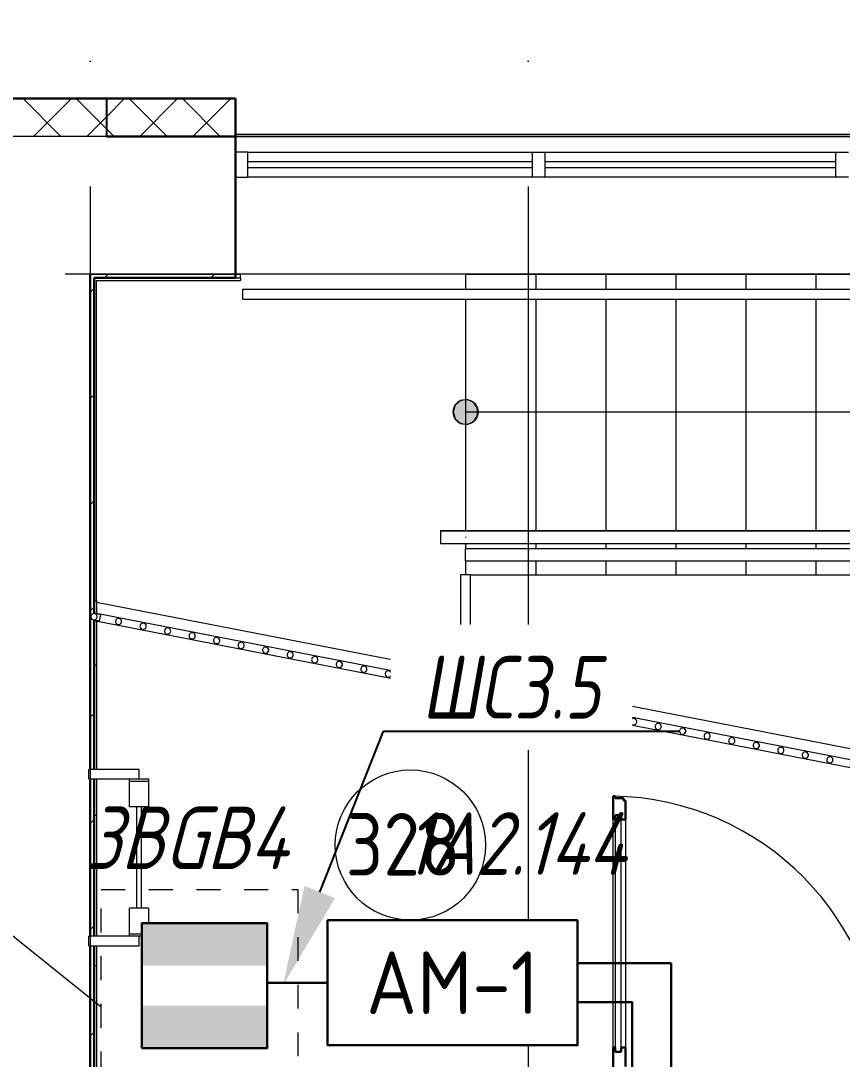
# Model space of a CAD drawing. Header units: millimetres. Extents: x -259793 to 1187961, y -549744 to 43070.
# Drawn here: x 274618 to 277901, y 26102 to 30249 of the extents above; entities that cross this region are included whole.
import ezdxf
from ezdxf import colors
from ezdxf.entities.mleader import LeaderData, LeaderLine
from ezdxf.enums import TextEntityAlignment as Align
from ezdxf.math import Vec2, Vec3

# ---------------------------------------------------------------- set-up
doc = ezdxf.new("R2010")
doc.units = ezdxf.units.MM
doc.linetypes.add('ADSK_Линия сетки', pattern=[25, 20, -2.5, 0, -2.5])
doc.linetypes.add('Штрих', pattern=[6.35, 3.175, -3.175])
for name, color, linetype, lineweight in [('RC-Выноски', 7, 'Continuous', 0), ('RC-Извещатели_охранные', 5, 'Continuous', 30), ('RC-Линии_связи-Адресные', 5, 'Continuous', 30), ('RC-Прочее_оборудование', 5, 'Continuous', 30), ('Витраж', 7, 'Continuous', 9), ('Двери', 252, 'Continuous', 9), ('Лестницы', 252, 'Continuous', 9), ('лс', 5, 'Continuous', 30), ('Марки помещений', 252, 'Continuous', 20), ('Оборудование', 8, 'Continuous', 18), ('Ограждение', 252, 'Continuous', 9), ('Оси', 252, 'Continuous', 9), ('Панели витража', 252, 'Continuous', 9), ('Перекрытие', 252, 'Continuous', 18), ('Стены внутренние', 7, 'Continuous', 18), ('Стены наружные', 7, 'Continuous', 18), ('Стены штриховка', 7, 'Continuous', 9), ('Стрелки вверх', 7, 'Continuous', 18)]:
    doc.layers.add(name, color=color, linetype=linetype, lineweight=lineweight)
doc.layers.add('RC-Позиционные_обозначения', color=7, linetype='Continuous')
doc.layers.add('Двери открывание', color=7, linetype='Continuous', lineweight=9, true_color=0xc0c0c0)
doc.styles.add('GOST Common_2', font='', dxfattribs={"width": 0.9, "height": 250})
doc.styles.add('ISOCPEUR', font='isocpeur.ttf', dxfattribs={"width": 0.9, "height": 350})
doc.styles.add('RubezhCAD', font='', dxfattribs={"oblique": 10})
doc.styles.get("Standard").update_dxf_attribs({"font": ''})
doc.styles.get('GOST Common_2').set_extended_font_data('GOST type B')
doc.styles.get('RubezhCAD').set_extended_font_data('GOST type A')
doc.styles.get('Standard').set_extended_font_data('GOST type B')

# ---------------------------------------------------------------- blocks, each defined once
blk = doc.blocks.new('RC-UGO-IOM-02')
at = {"layer": 'RC-Извещатели_охранные'}
blk.add_point((0, 0), dxfattribs=at)
blk.add_attdef('PSTN', text='', height=2.5, dxfattribs=at).set_placement((0.977, 2.603), align=Align.BOTTOM_LEFT)
blk.add_wipeout([(2.5, -2.5), (2.5, 2.5), (-2.5, 2.5), (-2.5, -2.5)]).dxf.layer = 'RC-Извещатели_охранные'
blk.add_wipeout([(-2.5, -2.5), (-2.5, 2.5), (2.5, 2.5), (2.5, -2.5)]).dxf.layer = 'RC-Извещатели_охранные'
h = blk.add_hatch(color=256, dxfattribs=at)
h.dxf.hatch_style = 1
h.paths.add_polyline_path([(2.5, 0.8), (2.5, 2.506), (-2.5, 2.499), (-2.5, 0.8)])
h = blk.add_hatch(color=256, dxfattribs=at)
h.dxf.hatch_style = 1
h.paths.add_polyline_path([(2.5, -2.5), (2.5, -0.794), (-2.5, -0.801), (-2.5, -2.5)])
blk.add_lwpolyline([(-2.5, -2.5), (2.5, -2.5), (2.5, 2.5), (-2.5, 2.5)], close=True, dxfattribs=at)
blk = doc.blocks.new('RC-UGO-AM-01')
at = {"layer": 'RC-Прочее_оборудование'}
blk.add_point((0, 0), dxfattribs=at)
blk.add_attdef('PSTN', text='', height=2.5, dxfattribs=at).set_placement((2.323, 2.403), align=Align.BOTTOM_LEFT)
blk.add_wipeout([(4.993, 2.499), (4.993, -2.499), (-4.993, -2.499), (-4.987, 2.499)]).dxf.layer = 'RC-Прочее_оборудование'
blk.add_wipeout([(-4.993, -2.499), (-4.993, 2.499), (4.993, 2.499), (4.993, -2.499)]).dxf.layer = 'RC-Прочее_оборудование'
blk.add_lwpolyline([(-4.993, 2.499), (4.993, 2.499), (4.993, -2.499), (-4.993, -2.499), (-4.993, 2.499)], close=True, dxfattribs=at)
blk.add_lwpolyline([(-4.993, 2.499), (-4.987, 2.499)], dxfattribs=at)
blk.add_lwpolyline([(-4.993, 2.499), (-4.987, 2.499)], dxfattribs=at)
at = {"layer": 'RC-Прочее_оборудование', "ltscale": 100, "style": 'ISOCPEUR', "width": 0.9}
blk.add_text('АМ-1', height=2.5, dxfattribs=at).set_placement((0, 0), align=Align.MIDDLE)
blk = doc.blocks.new('3 этаж')
at = {"layer": 'Стрелки вверх', "true_color": 0x636466}
h = blk.add_hatch(color=251, dxfattribs=at)
edge = h.paths.add_edge_path()
edge.add_arc((276395.8, 28686.6), 50, 0, 360)
blk.add_hatch(color=251, dxfattribs=at).paths.add_polyline_path([(276402.9, 28637.1), (276428.5, 28648.8), (276443.8, 28672.5), (276443.8, 28700.6), (276428.5, 28724.3), (276402.9, 28736), (276375, 28732), (276353.7, 28713.6), (276345.8, 28686.6), (276353.7, 28659.5), (276375, 28641.1)])
at = {"layer": 'Витраж', "color": 251, "lineweight": 18, "true_color": 0x636466}
for p, q in [((275525.9, 29724.1), (275475.9, 29724.1)), ((275475.9, 29624.1), (275475.9, 29724.1)), ((275525.9, 29624.1), (275525.9, 29724.1)), ((275475.9, 29624.1), (275525.9, 29624.1))]:
    blk.add_line(p, q, dxfattribs=at)
at = {"layer": 'Витраж', "color": 251, "true_color": 0x636466}
for p, q in [((275525.9, 29724.1), (276663.4, 29724.1)), ((276713.4, 29724.1), (277875.9, 29724.1)), ((276663.4, 29624.1), (275525.9, 29624.1)), ((277875.9, 29624.1), (276713.4, 29624.1))]:
    blk.add_line(p, q, dxfattribs=at)
at = {"layer": 'Витраж', "color": 251, "lineweight": 18, "true_color": 0x636466, "extrusion": (0, 0, -1)}
for p, q in [((276663.4, 29624.1), (276663.4, 29724.1)), ((276663.4, 29724.1), (276713.4, 29724.1)), ((276713.4, 29624.1), (276713.4, 29724.1)), ((277875.9, 29624.1), (277875.9, 29724.1)), ((277875.9, 29724.1), (277925.9, 29724.1)), ((276713.4, 29624.1), (276663.4, 29624.1)), ((277925.9, 29624.1), (277875.9, 29624.1))]:
    blk.add_line(p, q, dxfattribs=at)
at = {"layer": 'Двери', "color": 251, "lineweight": 30, "true_color": 0x636466}
for p, q in [((276984.8, 27152.6), (276992.8, 27152.6)), ((276984.8, 27058.6), (276984.8, 27152.6)), ((276992.8, 27152.6), (276992.8, 27143.6)), ((276992.8, 27143.6), (277026.8, 27143.6)), ((277026.8, 27143.6), (277026.8, 27134.6)), ((277026.8, 27134.6), (277034.8, 27134.6)), ((277034.8, 27134.6), (277034.8, 27058.6)), ((276993.8, 27058.6), (276984.8, 27058.6)), ((276993.8, 27076.6), (276993.8, 27058.6)), ((277017.8, 27076.6), (276993.8, 27076.6)), ((277017.8, 27058.6), (277017.8, 27076.6)), ((277034.8, 27058.6), (277017.8, 27058.6)), ((276984.8, 26054.6), (276984.8, 26148.6)), ((276993.8, 26148.6), (276984.8, 26148.6)), ((276993.8, 26130.6), (276993.8, 26148.6)), ((277017.8, 26130.6), (276993.8, 26130.6)), ((277017.8, 26148.6), (277017.8, 26130.6)), ((277034.8, 26148.6), (277017.8, 26148.6)), ((277034.8, 26148.6), (277034.8, 26072.6))]:
    blk.add_line(p, q, dxfattribs=at)
at = {"layer": 'Двери', "color": 251, "true_color": 0x636466}
for p, q in [((276984.8, 26148.6), (276984.8, 27058.6)), ((276993.8, 27076.6), (276993.8, 26130.6)), ((277017.8, 27076.6), (276993.8, 27076.6)), ((277017.8, 26130.6), (277017.8, 27076.6)), ((277034.8, 27058.6), (277034.8, 26148.6)), ((276993.8, 26130.6), (277017.8, 26130.6))]:
    blk.add_line(p, q, dxfattribs=at)
at = {"layer": 'Двери открывание', "color": 251, "true_color": 0x636466}
blk.add_arc((276966.8, 26054.6), 1098, 0, 89.0607, dxfattribs=at)
at = {"layer": 'Лестницы', "color": 251, "true_color": 0x636466}
for p, q in [((276395.8, 29236.6), (276395.8, 29176.6)), ((276395.8, 29236.6), (276675.8, 29236.6)), ((276395.8, 29236.6), (276395.8, 29176.6)), ((276675.8, 29236.6), (276955.8, 29236.6)), ((276675.8, 29236.6), (276675.8, 29176.6)), ((276675.8, 29236.6), (276675.8, 29176.6)), ((276955.8, 29236.6), (277235.8, 29236.6)), ((276955.8, 29236.6), (276955.8, 29176.6)), ((276955.8, 29236.6), (276955.8, 29176.6)), ((277235.8, 29236.6), (277515.8, 29236.6)), ((277235.8, 29236.6), (277235.8, 29176.6)), ((277235.8, 29236.6), (277235.8, 29176.6)), ((277515.8, 29236.6), (277795.8, 29236.6)), ((277515.8, 29236.6), (277515.8, 29176.6)), ((277515.8, 29236.6), (277515.8, 29176.6)), ((277795.8, 29236.6), (278075.8, 29236.6)), ((277795.8, 29236.6), (277795.8, 29176.6)), ((277795.8, 29236.6), (277795.8, 29176.6)), ((276395.8, 29136.6), (276395.8, 28211.6)), ((276395.8, 29136.6), (276395.8, 28211.6)), ((276675.8, 29136.6), (276675.8, 28211.6)), ((276675.8, 29136.6), (276675.8, 28211.6)), ((276955.8, 29136.6), (276955.8, 28211.6)), ((276955.8, 29136.6), (276955.8, 28211.6)), ((277235.8, 29136.6), (277235.8, 28211.6)), ((277235.8, 29136.6), (277235.8, 28211.6)), ((277515.8, 29136.6), (277515.8, 28211.6)), ((277515.8, 29136.6), (277515.8, 28211.6)), ((277795.8, 29136.6), (277795.8, 28211.6)), ((277795.8, 29136.6), (277795.8, 28211.6)), ((276395.8, 28161.6), (276395.8, 28141.6)), ((276395.8, 28161.6), (276395.8, 28141.6)), ((276675.8, 28161.6), (276675.8, 28141.6)), ((276675.8, 28161.6), (276675.8, 28141.6)), ((276955.8, 28161.6), (276955.8, 28141.6)), ((276955.8, 28161.6), (276955.8, 28141.6)), ((277235.8, 28161.6), (277235.8, 28141.6)), ((277235.8, 28161.6), (277235.8, 28141.6)), ((277515.8, 28161.6), (277515.8, 28141.6)), ((277515.8, 28161.6), (277515.8, 28141.6)), ((277795.8, 28161.6), (277795.8, 28141.6)), ((277795.8, 28161.6), (277795.8, 28141.6)), ((276395.8, 28091.6), (276395.8, 28036.6)), ((276395.8, 28091.6), (276395.8, 28036.6)), ((276675.8, 28091.6), (276675.8, 28036.6)), ((276675.8, 28091.6), (276675.8, 28036.6)), ((276955.8, 28091.6), (276955.8, 28036.6)), ((276955.8, 28091.6), (276955.8, 28036.6)), ((277235.8, 28091.6), (277235.8, 28036.6)), ((277235.8, 28091.6), (277235.8, 28036.6)), ((277515.8, 28091.6), (277515.8, 28036.6)), ((277515.8, 28091.6), (277515.8, 28036.6)), ((277795.8, 28091.6), (277795.8, 28036.6)), ((277795.8, 28091.6), (277795.8, 28036.6)), ((276415.8, 28036.6), (276675.8, 28036.6)), ((276675.8, 28036.6), (276955.8, 28036.6)), ((276955.8, 28036.6), (277235.8, 28036.6)), ((277235.8, 28036.6), (277515.8, 28036.6)), ((277515.8, 28036.6), (277795.8, 28036.6)), ((277795.8, 28036.6), (278075.8, 28036.6))]:
    blk.add_line(p, q, dxfattribs=at)
at = {"layer": 'Марки помещений', "color": 251, "true_color": 0x636466}
blk.add_circle((276174.9, 26956.9), 300, dxfattribs=at)
at = {"layer": 'Оборудование', "color": 251, "true_color": 0x636466}
for p, q in [((275090.8, 27259.2), (274890.6, 27259.2)), ((274890.6, 27221.1), (274890.6, 27259.2)), ((275090.8, 27221.1), (275090.8, 27259.2)), ((274890.6, 27221.1), (275052.7, 27221.1)), ((275052.7, 27211.1), (275052.7, 27221.1)), ((275052.7, 27221.1), (275128.9, 27221.1)), ((275052.7, 27109.5), (275052.7, 27211.1)), ((275128.9, 27211.1), (275052.7, 27211.1)), ((275128.9, 27221.1), (275128.9, 27211.1)), ((275128.9, 27211.1), (275128.9, 27109.5)), ((275128.9, 27109.5), (275052.7, 27109.5)), ((275080.8, 27109.5), (275080.8, 26704.5)), ((275100.8, 26704.5), (275100.8, 27109.5)), ((275052.7, 26602.9), (275052.7, 26704.5)), ((275128.9, 26704.5), (275052.7, 26704.5)), ((275128.9, 26704.5), (275128.9, 26602.9)), ((275052.7, 26592.9), (274890.6, 26592.9)), ((274890.6, 26554.8), (274890.6, 26592.9)), ((275052.7, 26592.9), (275052.7, 26602.9)), ((275052.7, 26602.9), (275128.9, 26602.9)), ((275128.9, 26592.9), (275052.7, 26592.9)), ((275090.8, 26554.8), (275090.8, 26592.9)), ((275128.9, 26602.9), (275128.9, 26592.9)), ((274890.6, 26554.8), (275090.8, 26554.8))]:
    blk.add_line(p, q, dxfattribs=at)
at = {"layer": 'Ограждение', "color": 251, "true_color": 0x636466}
for p, q in [((274920.8, 29211.6), (275495.8, 29211.6)), ((274920.8, 27932.4), (274920.8, 29211.6)), ((275475.9, 29221.6), (275495.8, 29221.6)), ((275495.8, 29221.6), (275495.8, 29211.6)), ((275504.8, 29176.6), (275929.9, 29176.6)), ((275504.8, 29136.6), (275504.8, 29176.6)), ((275929.9, 29176.6), (276115.8, 29176.6)), ((276115.8, 29176.6), (279755.8, 29176.6)), ((275504.8, 29136.6), (275929.9, 29136.6)), ((275929.9, 29136.6), (276115.8, 29136.6)), ((276115.8, 29136.6), (279755.8, 29136.6)), ((276396.2, 28211.6), (276295.8, 28211.6)), ((276295.8, 28211.6), (276295.8, 28161.6)), ((276295.8, 28211.6), (276395.8, 28211.6)), ((276395.8, 28211.6), (279755.8, 28211.6)), ((279763.6, 28211.6), (276403.6, 28211.6)), ((276295.8, 28188.9), (276295.8, 28184.2)), ((276295.8, 28161.6), (276396.2, 28161.6)), ((276295.8, 28161.6), (276395.8, 28161.6)), ((276395.8, 28161.6), (279755.8, 28161.6)), ((276403.6, 28161.6), (279763.6, 28161.6)), ((276395.8, 28141.6), (279755.8, 28141.6)), ((276395.8, 28091.6), (276395.8, 28141.6)), ((276395.8, 28091.6), (279755.8, 28091.6)), ((276375.8, 28036.6), (276375.8, 27651.5)), ((276415.8, 28036.6), (276375.8, 28036.6)), ((276415.8, 27675.5), (276415.8, 28036.6)), ((274910.8, 27932.4), (274920.8, 27932.4)), ((274920.8, 27932.4), (274920.8, 27882.1)), ((274913.6, 27883.5), (274913.3, 27881.5)), ((279323.2, 27026.4), (274913.6, 27883.5)), ((274910.8, 27853.5), (279320.3, 26996.4)), ((274920.8, 27851.6), (274920.8, 27259.2)), ((276528.6, 27615), (276415.8, 27675.5)), ((276375.8, 27651.5), (276395.8, 27640.8)), ((274920.8, 27221.2), (274920.8, 26592.9)), ((274920.8, 26554.9), (274920.8, 26061.6))]:
    blk.add_line(p, q, dxfattribs=at)
at = {"layer": 'Ограждение', "color": 251, "lineweight": 18, "true_color": 0x636466}
for p, q in [((274937.7, 27876.3), (274913.2, 27881.1)), ((274932.9, 27851.8), (274937.7, 27876.3)), ((274910.8, 27856.1), (274932.9, 27851.8))]:
    blk.add_line(p, q, dxfattribs=at)
at = {"layer": 'Ограждение', "color": 251, "linetype": 'Continuous', "true_color": 0x636466}
for p, q in [((274910.8, 27676.3), (274920.1, 27676.3)), ((274910.8, 27076.3), (274920.8, 27076.3)), ((274910.8, 26476.3), (274920.8, 26476.3))]:
    blk.add_line(p, q, dxfattribs=at)
at = {"layer": 'Ограждение', "color": 251, "lineweight": 18, "true_color": 0x636466}
for centre, start, end in [((274910.8, 27868.8), 79, 259), ((274910.8, 27868.8), 259, 79), ((275008.8, 27849.7), 79, 259), ((275008.8, 27849.7), 259, 79), ((275106.8, 27830.7), 79, 259), ((275106.8, 27830.7), 259, 79), ((275204.8, 27811.6), 79, 259), ((275204.8, 27811.6), 259, 79), ((275302.9, 27792.6), 79, 259), ((275302.9, 27792.6), 259, 79), ((275400.9, 27773.5), 79, 259), ((275400.9, 27773.5), 259, 79), ((275498.9, 27754.5), 79, 259), ((275498.9, 27754.5), 259, 79), ((275596.9, 27735.4), 79, 259), ((275596.9, 27735.4), 259, 79), ((275695, 27716.4), 79, 259), ((275695, 27716.4), 259, 79), ((275793, 27697.3), 79, 259), ((275793, 27697.3), 259, 79), ((275891, 27678.3), 79, 259), ((275891, 27678.3), 259, 79), ((275989, 27659.2), 79, 259), ((275989, 27659.2), 259, 79), ((276087, 27640.2), 79, 259), ((276087, 27640.2), 259, 79), ((276185.1, 27621.1), 79, 259), ((276185.1, 27621.1), 259, 79), ((276283.1, 27602), 79, 259), ((276283.1, 27602), 259, 79), ((276381.1, 27583), 79, 259), ((276381.1, 27583), 259, 79), ((276479.1, 27563.9), 79, 259), ((276479.1, 27563.9), 259, 79), ((276577.2, 27544.9), 79, 259), ((276577.2, 27544.9), 259, 79), ((276675.2, 27525.8), 79, 259), ((276675.2, 27525.8), 259, 79), ((276773.2, 27506.8), 79, 259), ((276773.2, 27506.8), 259, 79), ((276871.2, 27487.7), 79, 259), ((276871.2, 27487.7), 259, 79), ((276969.2, 27468.7), 79, 259), ((276969.2, 27468.7), 259, 79), ((277067.3, 27449.6), 79, 259), ((277067.3, 27449.6), 259, 79), ((277165.3, 27430.6), 79, 259), ((277165.3, 27430.6), 259, 79), ((277263.3, 27411.5), 79, 259), ((277263.3, 27411.5), 259, 79), ((277361.3, 27392.5), 79, 259), ((277361.3, 27392.5), 259, 79), ((277459.4, 27373.4), 79, 259), ((277459.4, 27373.4), 259, 79), ((277557.4, 27354.3), 79, 259), ((277557.4, 27354.3), 259, 79), ((277655.4, 27335.3), 79, 259), ((277655.4, 27335.3), 259, 79), ((277753.4, 27316.2), 79, 259), ((277753.4, 27316.2), 259, 79), ((277851.4, 27297.2), 79, 259), ((277851.4, 27297.2), 259, 79)]:
    blk.add_arc(centre, 12.5, start, end, dxfattribs=at)
at = {"layer": 'Ограждение', "color": 251, "true_color": 0x636466}
blk.add_open_spline([(276395.8, 28188.5), (276395.8, 28187.8), (276395.8, 28186.6), (276395.8, 28185.3), (276395.8, 28184.6)], degree=3, dxfattribs=at)
blk.add_open_spline([(276415.8, 27675.5), (276415.8, 27675.5), (276415.3, 27675.2), (276413.6, 27674.2), (276411.7, 27673), (276410, 27672), (276408, 27670.8), (276405.8, 27669.5), (276403.5, 27668.1), (276401, 27666.6), (276398.4, 27665.1), (276395.8, 27663.5), (276393.2, 27661.9), (276390.6, 27660.4), (276388.1, 27658.9), (276385.8, 27657.5), (276383.6, 27656.2), (276381.6, 27655), (276379.9, 27654), (276377.9, 27652.8), (276376.2, 27651.8), (276375.8, 27651.5), (276375.8, 27651.5)], degree=3, knots=[0, 0, 0, 0, 0.083333, 0.166667, 0.208333, 0.25, 0.291667, 0.333333, 0.375, 0.416667, 0.458333, 0.5, 0.541667, 0.583333, 0.625, 0.666667, 0.708333, 0.75, 0.791667, 0.833333, 0.916667, 1, 1, 1, 1], dxfattribs=at)
at = {"layer": 'Оси', "color": 251, "linetype": 'ADSK_Линия сетки', "ltscale": 200, "true_color": 0x636466}
for p, q in [((274895.8, 34587.2), (274895.8, -31389.6)), ((276645.8, 34587.2), (276645.8, -31389.6)), ((308795.8, 29236.6), (237073.5, 29236.6))]:
    blk.add_line(p, q, dxfattribs=at)
at = {"layer": 'Панели витража', "color": 251, "lineweight": 18, "true_color": 0x636466}
for p, q in [((275525.9, 29686.6), (276663.4, 29686.6)), ((275525.9, 29661.6), (275525.9, 29686.6)), ((276663.4, 29661.6), (275525.9, 29661.6)), ((276663.4, 29661.6), (276663.4, 29686.6)), ((276713.4, 29686.6), (277875.9, 29686.6)), ((276713.4, 29661.6), (276713.4, 29686.6)), ((277875.9, 29661.6), (276713.4, 29661.6)), ((277875.9, 29661.6), (277875.9, 29686.6))]:
    blk.add_line(p, q, dxfattribs=at)
at = {"layer": 'Перекрытие', "color": 251, "true_color": 0x636466}
for p, q in [((276395.8, 29236.6), (275495.8, 29236.6)), ((274920.8, 27927.5), (279504.3, 27036.6)), ((276628.2, 27595.6), (276415.7, 27709.5))]:
    blk.add_line(p, q, dxfattribs=at)
at = {"layer": 'Стены внутренние', "color": 251, "lineweight": 30, "true_color": 0x636466}
for p, q in [((275475.9, 29938.6), (273245.8, 29938.6)), ((275475.9, 29236.6), (275475.9, 29938.6)), ((275475.9, 29786.6), (274960.8, 29786.6)), ((274895.8, 29236.6), (274895.8, 27259.2)), ((274895.8, 27221.1), (274895.8, 26592.9))]:
    blk.add_line(p, q, dxfattribs=at)
at = {"layer": 'Стены внутренние', "color": 251, "linetype": 'Continuous', "lineweight": 9, "true_color": 0x636466}
for p, q in [((274778.8, 29786.6), (274628.8, 29936.6)), ((274669.3, 29786.6), (274819.3, 29936.6)), ((274714.2, 29936.6), (274713.1, 29938.6)), ((274958.8, 29818.7), (274840.9, 29936.6)), ((274958.8, 29908.3), (274960.8, 29908.3)), ((274960.8, 29908.3), (274962.8, 29908.3)), ((274962.8, 29867.9), (275031.4, 29936.6)), ((275203.1, 29786.6), (275053.1, 29936.6)), ((275093.5, 29786.6), (275243.5, 29936.6)), ((275415.2, 29786.6), (275265.2, 29936.6)), ((275305.7, 29786.6), (275455.7, 29936.6)), ((275444.1, 29938.6), (275442.9, 29936.6)), ((274881.4, 29786.6), (274958.8, 29863.9)), ((274990.9, 29786.6), (274962.8, 29814.7))]:
    blk.add_line(p, q, dxfattribs=at)
at = {"layer": 'Стены внутренние', "color": 251, "true_color": 0x636466}
for p, q in [((274960.8, 29786.6), (273245.8, 29786.6)), ((275475.9, 29786.6), (282640.8, 29786.6)), ((274895.8, 29236.6), (275475.9, 29236.6))]:
    blk.add_line(p, q, dxfattribs=at)
at = {"layer": 'Стены наружные', "color": 251, "true_color": 0x636466}
for p, q in [((275475.9, 29796.6), (280285.9, 29796.6)), ((280285.9, 29786.6), (275475.9, 29786.6)), ((275475.9, 29236.6), (275495.8, 29236.6)), ((275495.8, 29221.6), (275495.8, 29236.6))]:
    blk.add_line(p, q, dxfattribs=at)
at = {"layer": 'Стены наружные', "color": 251, "lineweight": 30, "true_color": 0x636466}
for p, q in [((274910.8, 29221.6), (275475.9, 29221.6)), ((274910.8, 29221.6), (274910.8, 27880.6)), ((275475.9, 29221.6), (275475.9, 29236.6)), ((274910.8, 27857), (274910.8, 27259.2)), ((274910.8, 27221.2), (274910.8, 26592.9)), ((274895.8, 25916.6), (274895.8, 26554.8)), ((274910.8, 26554.9), (274910.8, 26051.6))]:
    blk.add_line(p, q, dxfattribs=at)
at = {"layer": 'Стены наружные', "color": 251, "linetype": 'Continuous', "lineweight": 9, "true_color": 0x636466}
for p, q in [((274952.8, 29221.6), (274967.8, 29236.6)), ((275377.1, 29221.6), (275392.1, 29236.6)), ((274895.8, 29164.5), (274910.8, 29179.5)), ((274895.8, 28740.3), (274910.8, 28755.3)), ((274895.8, 28316), (274910.8, 28331)), ((274895.8, 27891.7), (274910.8, 27906.7)), ((274895.8, 27467.5), (274910.8, 27482.5)), ((274895.8, 27043.2), (274910.8, 27058.2)), ((274895.8, 26618.9), (274910.8, 26633.9)), ((274895.8, 26194.7), (274910.8, 26209.7))]:
    blk.add_line(p, q, dxfattribs=at)
at = {"layer": 'Стены штриховка', "color": 251, "true_color": 0x636466}
for p, q in [((273247.8, 29936.6), (274958.8, 29936.6)), ((274958.8, 29936.6), (274958.8, 29786.6)), ((274960.8, 29786.6), (274960.8, 29938.6)), ((275475.9, 29936.6), (274962.8, 29936.6)), ((274962.8, 29786.6), (274962.8, 29936.6))]:
    blk.add_line(p, q, dxfattribs=at)
at = {"layer": 'Стрелки вверх', "color": 251, "true_color": 0x636466}
for p, q in [((276353.7, 28713.6), (276345.8, 28686.6)), ((276375, 28732), (276353.7, 28713.6)), ((276402.9, 28736), (276375, 28732)), ((276428.5, 28724.3), (276402.9, 28736)), ((276443.8, 28700.6), (276428.5, 28724.3)), ((276443.8, 28672.5), (276443.8, 28700.6)), ((276345.8, 28686.6), (276353.7, 28659.5)), ((276353.7, 28659.5), (276375, 28641.1)), ((276395.8, 28686.6), (276675.8, 28686.6)), ((276428.5, 28648.8), (276443.8, 28672.5)), ((276675.8, 28686.6), (276955.8, 28686.6)), ((276955.8, 28686.6), (277235.8, 28686.6)), ((277235.8, 28686.6), (277515.8, 28686.6)), ((277515.8, 28686.6), (277795.8, 28686.6)), ((277795.8, 28686.6), (278075.8, 28686.6)), ((276375, 28641.1), (276402.9, 28637.1)), ((276402.9, 28637.1), (276428.5, 28648.8))]:
    blk.add_line(p, q, dxfattribs=at)
blk.add_circle((276395.8, 28686.6), 50, dxfattribs=at)
at = {"layer": 'Марки помещений', "color": 251, "true_color": 0x636466, "style": 'GOST Common_2', "width": 0.9}
blk.add_text('328', height=250, dxfattribs=at).set_placement((275916.1, 26834.7))

msp = doc.modelspace()

# ---------------------------------------------------------------- linework, layer by layer
at = {"layer": 'RC-Линии_связи-Адресные'}
msp.add_line((277216.97551, 26484.66377), (277216.97551, 22623.19517), dxfattribs=at)
at = {"layer": 'лс'}
msp.add_lwpolyline([(276842.97732, 26329.24512), (277061.57687, 26329.24512), (277061.57687, 17239.31083), (275528.83803, 17239.31083), (275528.83803, 15228.03072)], dxfattribs=at)

# ---------------------------------------------------------------- block references
msp.add_blockref('3 этаж', (0, 0))

# ---------------------------------------------------------------- next in the draw order: block references
at = {"layer": 'RC-Извещатели_охранные', "color": 1, "ltscale": 0.01}
ref = msp.add_blockref('RC-UGO-IOM-02', (275352.40883, 26395.22249), dxfattribs=dict(at, xscale=100, yscale=100, zscale=100))
ref.add_attrib('PSTN', '3BGB4', dxfattribs={"layer": 'RC-Позиционные_обозначения', "height": 250, "style": 'RubezhCAD', "oblique": 15}).set_placement((275279.70795, 26785.67088), align=Align.BOTTOM_CENTER)
at = {"layer": 'RC-Прочее_оборудование', "color": 1, "ltscale": 0.01}
ref = msp.add_blockref('RC-UGO-AM-01', (276343.69217, 26406.99546), dxfattribs=dict(at, xscale=100, yscale=100, zscale=100))
ref.add_attrib('PSTN', '1A2.144', (276151.78576, 26837.90094), dxfattribs={"layer": 'RC-Позиционные_обозначения', "height": 250, "style": 'RubezhCAD', "oblique": 15})

# ---------------------------------------------------------------- next in the draw order: linework, layer by layer
at = {"layer": 'RC-Выноски', "linetype": 'ByBlock', "lineweight": 5, "ltscale": 0.01}
msp.add_line((274939.91469, 26308.95922), (273344.29166, 27586.44495), dxfattribs=at)
at = {"layer": 'RC-Линии_связи-Адресные'}
for p, q in [((276842.97732, 26484.66377), (277216.97551, 26484.66377)), ((275844.69697, 26406.99546), (275602.40883, 26406.99546))]:
    msp.add_line(p, q, dxfattribs=at)

# ---------------------------------------------------------------- next in the draw order: leaders
at = {"layer": 'RC-Выноски', "ltscale": 0.01}
ml = msp.add_multileader_mtext('Standard', dxfattribs=at)
ml.set_content('ШС3.5', color=256, style='RubezhCAD')
ml.set_leader_properties()
ml.build(insert=Vec2(0, 0))
ml.multileader.update_dxf_attribs({"has_text_frame": 1, "text_left_attachment_type": 6, "text_right_attachment_type": 6, "dogleg_length": 2, "arrow_head_size": 400, "scale": 100})
ctx = ml.context
ctx.base_point, ctx.scale, ctx.char_height, ctx.arrow_head_size, ctx.landing_gap_size, ctx.plane_origin = Vec3(276121.11709, 27411.8642), 100, 250, 400, 100, Vec3(-11117.30772, -17943.88776)
ctx.left_attachment, ctx.right_attachment = 6, 6
notes = []
notes.append((ctx, [(0, (1, 1, 0), (276067.44279, 27411.8642), (1, 0), 53.6743, [(0, [(275666.02358, 26397.31203)], 0, [])])]))
ctx.mtext.insert, ctx.mtext.flow_direction = Vec3(276221.11709, 27711.8642), 5
ctx.mtext.has_bg_fill, ctx.mtext.bg_color, ctx.mtext.bg_scale_factor, ctx.mtext.bg_transparency, ctx.mtext.use_window_bg_color = 1, -1027028792, 1.5, 0, 1
for ctx, leaders in notes:
    for number, flags, end, landing, length, lines in leaders:
        leader = LeaderData()
        leader.index, (leader.has_last_leader_line, leader.has_dogleg_vector, leader.attachment_direction) = number, flags
        leader.last_leader_point, leader.dogleg_vector, leader.dogleg_length = Vec3(end), Vec3(landing), length
        for number, points, colour, breaks in lines:
            line = LeaderLine()
            line.index, line.vertices, line.color, line.breaks = number, Vec3.list(points), colors.encode_raw_color(colour), breaks
            leader.lines.append(line)
        ctx.leaders.append(leader)

# ---------------------------------------------------------------- next in the draw order: linework, layer by layer
at = {"layer": 'RC-Линии_связи-Адресные', "linetype": 'Штрих', "lineweight": 0, "ltscale": 30}
msp.add_lwpolyline([(274939.91469, 26780.02049), (275724.78107, 26780.02049), (275724.78107, 26036.55539), (274939.91469, 26036.55539)], close=True, dxfattribs=at)

doc.saveas('drawing.dxf')
